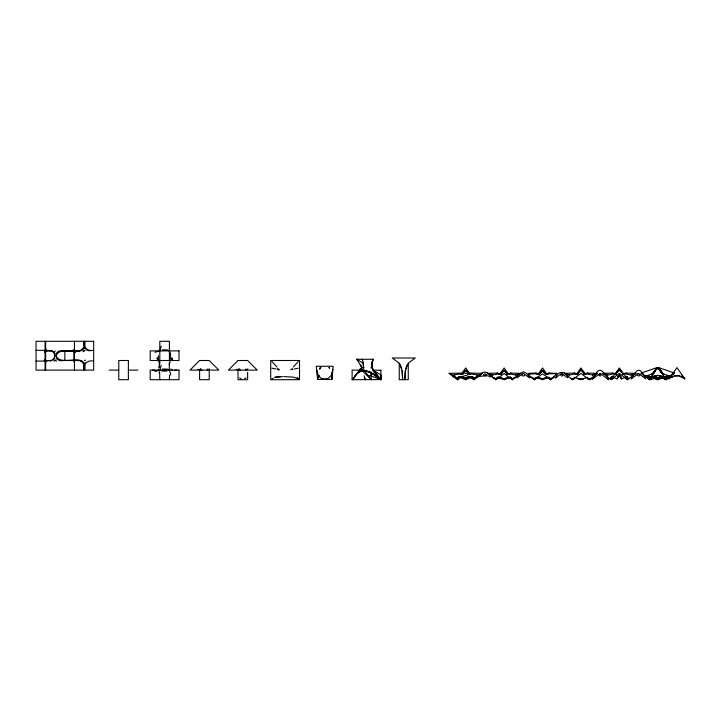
<?xml version="1.0" encoding="UTF-8"?>
<svg xmlns="http://www.w3.org/2000/svg" width="721" height="721" viewBox="0 0 721 721"><rect width="100%" height="100%" fill="white"/><g stroke="black" fill="none" stroke-linecap="round" stroke-linejoin="round"><path stroke-width="1.08" d="M84.645 370.107C87.89 350.334 60.231 367.818 56.211 355.696C60.231 343.575 87.89 361.059 84.645 341.294M84.645 368.909C83.266 363.105 88.476 359.878 93.676 361.077M404.896 379.706L405.175 370.54M404.932 378.435L405.499 371.198L407.167 364.718M169.408 360.5L169.408 341.294L159.81 341.294L159.81 362.897L159.206 367.701C160.693 363.564 157.196 359.932 158.422 355.714M159.206 373.108L159.305 371.405M169.859 362.897L170.012 360.5M169.264 365.15L169.408 362.897M169.561 375.055L169.408 379.706M658.498 369.062L658.606 367.602L674.36 373L666.069 379.706L660.544 377.299M331.939 379.426L333.183 366.268L316.294 366.268L317.537 379.426L331.939 379.426L331.939 372.847M84.258 365.493L84.069 368.9C85.213 363.591 80.977 359.355 75.669 360.5M332.886 369.35L331.345 375.262L328.695 377.984A6.408 4.326 0 0 1 320.773 377.984L318.123 375.262L316.582 369.35M161.198 346.071L159.81 350.893L154.988 352.281M161.198 365.286L159.81 370.107L154.988 371.495M371.612 363.88L371.964 361.879M159.278 367.331L159.503 362.897M362.086 368.052L356.787 359.265L373.325 359.265L371.739 363.456M611.408 376.668L617.284 378.913L617.816 376.182M158.305 369.503L158.755 369.125M454.96 375.785C449.679 374.722 457.7 379.282 459.475 377.272L465.694 379.706L466.172 377.57M372.928 360.311C369.467 367.133 375.308 373.559 379.76 378.201M320.367 367.395L319.646 369.197L320.863 367.313M372.559 361.365L371.829 365.781A8.706 6.363 47.7 0 0 373.072 369.558L378.417 376.695M658.363 377.795L657.777 379.706L653.632 378.119M486.188 375.19L484.9 376.11L483.611 375.19M617.284 378.913L618.528 375.866M617.546 378.282L619.357 375.497L621.169 378.282M617.807 377.642L619.357 375.425L620.916 377.642M84.727 363.555L85.123 362.753M405.68 368.584L408.564 362.951L415.233 358.013L392.269 358.013L398.938 362.951L401.813 368.584M319.493 375.668L317.537 379.426L317.537 372.847M44.477 351.947L45.243 350.487M320.232 367.917L320.737 367.097M44.918 352.209L46.387 349.586M73.731 361.816L74.47 360.5M74.056 360.094L74.759 358.932M562.939 374.532C562.948 378.471 558.036 373.478 562.254 373.92C564.146 374.56 567.571 379.075 567.986 377.263C564.318 367.629 555.089 374.352 550.817 379.706L542.525 373.82L534.234 379.706L526.33 373.163L523.32 371.811L519.417 374.001L516.912 377.894L523.32 373.361L529.565 377.93L528.015 374.902L529.016 373.28L535.685 373.099L538.515 373.73M528.015 374.947C528.718 373.118 531.044 373.92 528.268 374.523M612.49 378.282L613.85 375.497L610.678 378.282M613.625 377.615L612.102 378.913L613.138 377.218M652.334 374.938L655.074 370.531L652.063 375.497L657.777 367.602L663.482 375.497L659.535 369.062M483.701 374.532L484.9 373.721L486.107 374.532M522.247 374.316C520.941 376.344 525.33 376.741 524.528 374.532M657.777 377.741L649.486 379.706L650.63 377.543M651.964 374.37L653.208 373.469L656.939 367.602L641.185 373L649.486 379.706L651.306 378.615M452.995 375.344L453.644 376.533L455.33 377.326L457.402 377.723L460.512 376.93M672.125 374.496L669.016 379.066L670.629 376.912M672.999 373.253L676.983 367.602L684.95 379.066L681.841 375.01M462.792 373.73L461.079 373.099L449.111 373.361L457.402 379.706L459.313 376.993M461.233 374.28L465.694 367.953L470.164 374.28M501.041 373.938L497.274 373.099L487.522 373.361L495.823 379.706L497.733 376.993M499.644 374.28L504.114 367.953L508.575 374.28M536.622 377.705L534.234 379.706L535.514 377.903M538.064 374.28L542.525 367.953L546.996 374.28M577.872 373.938L574.105 373.099L564.354 373.361L572.654 379.706L573.925 377.903M576.476 374.28L580.946 367.953L585.407 374.28M595.483 374.569L591.86 379.706L600.151 373.361L608.443 379.706C606.577 375.253 599.683 364.925 596.006 373.829M612.976 376.993L611.066 379.706L619.357 373.361L627.649 379.706L625.738 376.993M614.896 374.28L619.357 367.953L623.827 374.28M641.185 373L649.486 379.345L650.757 377.543M650.757 377.903L649.486 379.706L653.632 376.533M653.875 373.108L655.092 371.396M556.783 374.523C554.07 373.947 556.17 373.208 556.909 374.74M352.353 379.706L360.32 368.873L362.167 367.647L364.159 367.647M293.24 367.061L298.332 361.572M577.079 374.01L580.946 369.467L584.803 374.01M353.344 378.354L357.445 373.496L360.806 371.225M651.342 374.821L656.939 367.602L657.047 369.062M54.697 358.553L53.309 359.941M292.6 369.206L292.131 369.449M578.089 372.829L580.946 370.017L583.794 372.829M618.321 376.371L619.357 375.1L620.393 376.371M354.344 377.002C360.176 365.826 372.91 372.532 379.706 378.786M83.014 351.794L85.249 350M614.824 374.379L619.357 369.467L623.89 374.379M616.374 373.397L615.473 374.406L616.32 374.307M577.981 373.415L577.079 374.415L577.909 374.307M612.102 378.913L613.292 377.615M614.616 374.695L619.357 370.017L624.107 374.695M461.548 376.533L457.402 379.706L460.368 376.65M499.139 377.164L495.823 379.706L498.04 377.416M534.234 379.706L536.46 377.416M584.01 373.938L587.786 373.099L597.529 373.361L589.237 379.706L580.946 373.361L572.654 379.706L574.871 377.416M611.976 376.957L610.029 378.913L602.774 373.361L612.517 373.099L616.284 373.938M292.347 368.782L290.68 369.729M462.188 373.676L465.694 370.197L469.2 373.676M500.608 373.676L504.114 370.197L507.62 373.676M539.02 373.676L542.525 370.197L546.031 373.676M612.246 376.741L610.029 378.913L612.697 376.966M611.327 377.642L612.49 376.533M500.428 374.325L501.311 373.505M538.848 374.325L539.732 373.505M458.998 376.641L457.402 378.119L453.257 376.533L452.22 374.947L460.98 373.956M464.414 371.757L462.512 373.514L463.396 373.379L462.17 374.487L462.837 374.361M502.825 371.757L500.933 373.514L501.807 373.379M539.344 373.514L541.246 371.757M579.918 371.018L577.233 374.397L575.664 374.442M617.212 372.045L618.339 371.018M501.744 373.469L500.356 374.541L501.077 374.388M540.155 373.469L538.776 374.541L539.497 374.388M54.526 351.533L55.256 350.893M53.949 361.131L55.995 359.869M457.402 379.706L460.584 377.038M495.823 379.706L498.211 377.705M572.654 379.706L575.043 377.705M528.52 374.109L535.82 373.793L539.002 374.541M670.359 375.605L665.726 377.407L657.777 375.362L648.873 377.2L645.412 375.479L648.657 375.965M555.503 374.109L556.54 374.109M469.84 376.533L473.985 379.706L482.277 373.361L470.317 373.099L468.596 373.73M509.089 377.164L512.406 379.706L520.697 373.361L510.955 373.099L507.178 373.938M649.486 379.345L651.973 377.444M661.518 376.975L666.069 379.706L674.36 373M492.191 376.93C496.111 381.247 501.095 375.758 504.114 373.361C507.124 375.758 512.108 381.247 516.029 376.93M570.834 378.318L572.654 379.183L574.466 378.318M587.417 378.318L589.237 379.183L591.049 378.318M246.05 377.84L244.59 378.696M530.836 377.101L534.234 378.669L537.632 377.101M547.419 377.101L550.817 378.669L554.224 377.101M531.251 377.425L534.234 378.913L535.919 377.696M209.469 368.846L207.639 370.107L207.206 368.981M247.889 368.846L246.05 370.107L245.618 368.981M492.704 377.326L495.823 378.714L498.932 377.326M509.296 377.326L512.406 378.714L515.515 377.326M571.095 378.516L572.654 379.21L574.204 378.516M587.678 378.516L589.237 379.21L590.787 378.516M537.217 377.425L534.234 378.714L532.197 378.047M553.8 377.425L550.817 378.714L547.843 377.425M463.945 372.108L465.694 370.964L467.451 372.108M502.357 372.108L504.114 370.964L505.863 372.108M540.777 372.108L542.525 370.964L544.283 372.108M673.044 376.524L671.053 377.714C674.883 374.307 680.309 375.136 683.941 378.381M372.424 359.824L373.325 359.265M352.227 379.706L353.984 378.624M271.925 378.885L273.124 378.255M638.085 373.839C635.264 375.425 640.437 377.434 639.77 374.532M44.342 351.632L45.657 350.893L52.056 350.893M672.035 377.11L673.026 376.56M460.079 376.659L457.402 378.119L465.694 375.443L473.985 378.119L478.131 376.533L479.168 374.947L470.407 373.956M540.507 372.793L541.111 372.46M508.017 374.614L510.955 373.099L508.152 374.046M546.437 374.614L549.366 373.099L556.035 373.28L557.036 374.947C551.601 383.617 560.587 371.495 562.813 374.316M197.887 369.359L199.284 369.612L200.6 368.954L201.862 370.107M236.299 369.359L237.705 369.612L239.021 368.954L240.273 370.107M669.286 376.452L665.591 377.633L663.635 377.236M580.378 370.486L581.505 370.486M618.798 370.486L619.916 370.486M650.495 378.128L653.947 376.533M465.216 377.57L465.694 379.706L471.913 377.326C473.715 379.228 481.7 374.74 476.437 375.785M480.204 374.154L482.277 373.361M497.896 378.119L495.823 378.913L493.741 378.119M510.333 377.326L504.114 379.706L497.896 377.326L504.114 378.669L510.333 377.317L504.114 378.714L497.896 377.326M515.515 375.344L520.697 373.361L515.145 374.884L510.324 374.046L507.782 374.541L505.394 371.757M514.479 378.119L512.406 378.913L510.333 378.119M534.234 378.913L536.307 378.119M548.744 377.326L542.525 379.706L536.307 377.326M552.89 378.119L550.817 378.913L548.744 378.119M573.691 378.913L571.618 378.913M587.164 377.326L580.946 379.706L574.727 377.326M592.509 375.28L597.529 373.361L591.977 374.884L587.218 374.019M590.274 378.913L588.201 378.913M620.186 375.866L621.43 378.913L627.306 376.668M630.92 375.28L635.94 373.361L626.198 373.099L622.43 373.938M654.668 378.155L657.777 379.345L662.96 377.362M663.996 377.326L657.777 379.706L654.082 378.128M646.836 375.884L653.208 373.469M674.018 376.092L677.974 375.479L682.931 377.705M577.314 378.318L580.946 379.183L584.569 378.318M465.126 373.496L466.018 373.352M548.465 377.425L542.525 378.669L536.586 377.425L542.525 378.714L548.483 377.425M462.026 374.262L462.711 374.028M546.563 374.046L549.366 373.099L546.536 373.73M584.983 374.046L587.786 373.099M623.395 374.046L626.198 373.099M577.836 378.516L580.946 379.21L584.055 378.516M278.513 370.071L279.577 369.729M84.474 360.5L85.646 360.13M677.47 376.02L676.496 376.02M298.332 368.179L294.069 369.053M666.474 376.083L668.376 375.605M666.862 376.02C673.053 374.064 668.637 377.624 665.663 377.425M666.889 375.965L670.133 375.479L666.673 377.2L657.777 375.389L649.882 377.425L647.007 376.768L645.412 375.443L648.684 376.02M486.369 374.388L486.9 374.451M664.447 376.65L657.777 377.633L651.099 376.65M472.661 376.732L465.694 377.723L458.727 376.732M651.91 377.236L649.954 377.633L646.259 376.452M472.949 376.732L465.694 378.119L458.439 376.732M508.26 378.119L504.114 378.913L499.968 378.119M546.671 378.119L542.525 378.913L538.38 378.119M583.019 378.913L578.873 378.913M657.777 377.939L663.996 376.75M50.353 360.879L51.416 360.68M574.664 374.019L569.905 374.884L564.354 373.361L569.383 375.28M613.084 374.019L608.317 374.884L602.774 373.361L607.794 375.28M471.723 376.93L465.694 377.624L459.674 376.93M663.653 376.668L659.805 377.2M274.322 377.498L282.731 376.614M469.218 374.487L470.272 374.343M467.181 374.37L467.695 374.451M659.787 377.326L663.617 376.768L658.796 377.317M362.005 370.873C368.296 370.125 373.649 374.487 378.489 377.876M166.939 371.081L162.279 371.081L159.81 370.107M162.279 349.847L166.939 349.847L169.408 350.893L170.462 353.371L170.913 360.5M162.279 369.053L166.939 369.053L169.408 370.107L170.796 374.929M275.521 376.966L280.325 376.686M174.365 370.252L176.618 370.107M461.503 374.569L462.494 374.514M556.026 373.694L549.231 373.793L546.194 374.541M498.959 374.541L500.789 374.478M537.379 374.541L539.2 374.478M614.076 374.442L615.644 374.388M63.664 350.893C53.282 348.649 53.282 362.744 63.664 360.5L80.869 360.5M75.669 350.893C80.977 352.046 85.213 347.801 84.069 342.493L84.258 345.909M46.856 360.5C57.238 362.744 57.238 348.649 46.856 350.893M283.93 376.596L293.537 377.128L298.332 378.885M36.05 350.316L45.657 350.316M93.676 350.316C88.476 351.524 83.266 348.288 84.645 342.484M62.727 350.893L78.733 350.893M158.305 358.103L156.808 358.103L158.305 360.5M44.918 359.184L45.657 360.5L52.056 360.5M36.05 361.077L45.657 361.077M109.168 370.107L118.776 370.107M128.374 370.107L137.981 370.107M381.139 379.588L352.109 379.706L352.109 370.107L360.644 370.107M372.387 370.107L380.922 370.27M586.218 374.442L584.65 374.397L583.082 372.045M623.07 374.388L624.638 374.442M461.116 374.343L462.657 374.415M152.6 370.107L154.853 370.252M656.759 377.317L651.928 376.768M90.143 350.821L88.043 350.523M655.75 377.2L651.892 376.668M623.241 374.406L622.403 374.307L622.953 374.514M276.188 369.053L271.925 368.179M655.759 377.326L651.865 376.677M583.983 374.307L584.812 374.415L583.911 373.415M465.982 373.397L464.955 373.28M468.001 373.379L468.875 373.514L466.974 371.757M367.178 375.335L371.279 376.029L380.913 379.706L381.03 374.902L373.541 370.522M649.828 377.407L645.187 375.605M625.639 374.019L630.397 374.884L635.94 373.361L628.685 378.913L626.017 376.966M500.581 374.541L497.896 374.046L493.074 374.884L487.522 373.361L492.704 375.344M622.8 374.307L623.295 374.406M584.37 374.316L584.857 374.424M647.17 375.605L649.08 376.083M356.868 359.283L357.877 359.536M237.705 369.612L239.597 370.107L239.021 368.954M199.284 369.612L201.186 370.107L200.6 368.954M370.828 367.8L372.36 368.224M277.495 368.864L278.009 369.621M51.416 350.712L52.408 351.019M360.401 369.467L360.32 368.873L370.252 372.036M470.876 376.93L473.985 377.723L476.058 377.326L477.744 376.533L478.393 375.344M612.517 373.099L615.319 374.046M576.899 374.046L574.105 373.099L577.034 374.614M538.488 374.046L535.685 373.099L538.614 374.614M497.274 373.099L500.068 374.046M469.371 374.262L468.046 373.46M546.076 374.578L544.896 373.469M507.665 374.578L506.475 373.469M643.186 374.091L641.185 373.361L643.258 374.154M668.709 375.884L662.338 373.469L663.581 374.37M662.96 376.75L666.069 377.939M645.331 376.353L649.486 377.939M449.111 373.361L451.184 374.154M172.409 370.107L170.796 368.963M545.563 374.064L546.203 374.325M507.142 374.064L507.791 374.325M241.066 378.696L239.597 377.84M661.608 376.533L665.05 378.128M55.256 360.5L56.571 361.131M86.322 349.847L87.124 350.244M371.243 379.625L364.15 370.233M74.056 351.307L75.516 352.073M83.771 350.523L84.474 350.893M543.94 372.46L544.544 372.793M505.52 372.46L506.133 372.793M680.939 376.56L681.922 377.11M73.154 350.163L75.777 351.632M45.657 360.5L46.964 361.239M44.08 360.203L45.946 362.077M356.787 359.265L363.465 363.456M278.657 369.053L277.909 368.782M661.743 376.515L666.069 379.706L664.789 377.903M372.117 373.018L380.913 379.706L380.922 370.107M663.581 377.444L666.069 379.345L664.915 377.543M661.923 376.533L666.069 379.706M53.309 351.46L55.12 353.741M586.849 377.705L589.237 379.706L587.957 377.903M548.429 377.705L550.817 379.706L549.546 377.903M510.017 377.705L512.406 379.706L510.486 376.993M470.804 377.038L473.985 379.706L472.075 376.993M625.089 377.615L626.612 378.913L625.576 377.218M655.921 376.533L657.777 378.128M620.384 371.018L621.502 372.045M543.805 371.757L545.076 372.928M626.225 376.533L628.036 378.282M297.106 377.471L298.278 378.588M271.925 361.572L277.017 367.061M627.405 377.66L624.864 375.497L626.225 378.282M360.32 368.873L371.414 379.706M626.468 376.741L628.685 378.913L626.738 376.957M587.75 378.183L589.237 379.706M548.6 377.416L550.817 379.706M510.18 377.416L512.406 379.706M471.02 376.65L473.985 379.706M373.811 371.666L381.139 379.706M625.431 377.615L626.612 378.913M328.965 367.611L329.56 368.278L329.109 367.395M661.382 376.497L662.392 377.741M664.203 374.821L658.606 367.602L662.626 373.929M660.139 370.954L661.923 373.469M664.789 377.543L666.069 379.345M642.078 373.009C638.121 365.457 633.525 375.226 631.308 378.913L638.563 373.361L645.818 378.913L642.546 373.703M361.96 359.265L362.465 360.049M660.472 370.531L662.085 373.108M170.913 358.103L172.409 360.5L172.409 358.103M365.457 379.706L363.952 375.722M73.731 349.586L75.2 352.209M84.727 347.837L85.123 348.649M657.182 377.795L657.777 379.706L657.777 377.57M364.709 378.255L365.159 379.706M360.743 364.88L361.645 367.872M362.537 360.311L363.546 364.52L363.393 368.233L363.069 362.149M400.326 364.718L402.003 371.198L402.561 378.435M620.898 376.182L621.43 378.913M169.111 367.701L169.408 370.107M370.964 371.946L371.279 376.029M657.624 377.209L657.777 379.345M159.711 375.803L159.81 379.706M159.656 372.577L159.729 374.983M402.327 370.54L402.606 379.706M371.243 372.451L371.315 379.706M619.357 370.017L619.357 370.738M619.357 374.866L619.357 376.632M580.946 370.017L580.946 370.738M465.694 377.57L465.694 379.706M408.257 363.249L408.257 379.706L399.245 379.706L399.245 363.249M247.627 372.234L247.627 379.706L238.02 379.706L238.02 371.171M209.216 371.171L209.216 379.706L199.609 379.706L199.609 371.171M169.408 362.636L169.408 366.899M84.069 341.294L84.069 344.494M84.069 365.835L84.069 370.107M74.47 341.294L74.47 370.107M73.893 350.893L73.893 359.301M64.863 350.893L64.863 360.5M45.657 341.294L45.657 370.107M45.081 341.294L45.081 370.107M598.863 374.749C600.972 379.111 602.359 371.18 598.863 374.749M479.465 376.263C481.457 376.75 486.981 374.289 490.343 376.93C489.586 371.153 481.213 370.306 479.465 376.263M199.609 360.5L190.002 370.107L218.814 370.107L209.216 360.5L199.609 360.5M238.02 360.5L228.422 370.107L257.235 370.107L247.627 360.5L238.02 360.5M674.36 373.361L672.287 374.154L674.36 373.361M93.676 341.294L36.05 341.294L36.05 370.107L93.676 370.107L93.676 341.294M179.015 350.893L150.202 350.893L150.202 360.5L179.015 360.5L179.015 350.893M128.374 360.5L118.776 360.5L118.776 379.706L128.374 379.706L128.374 360.5M299.53 360.5L270.717 360.5L270.717 379.706L299.53 379.706L299.53 360.5M179.015 370.107L150.202 370.107L150.202 379.706L179.015 379.706L179.015 370.107"/></g></svg>
